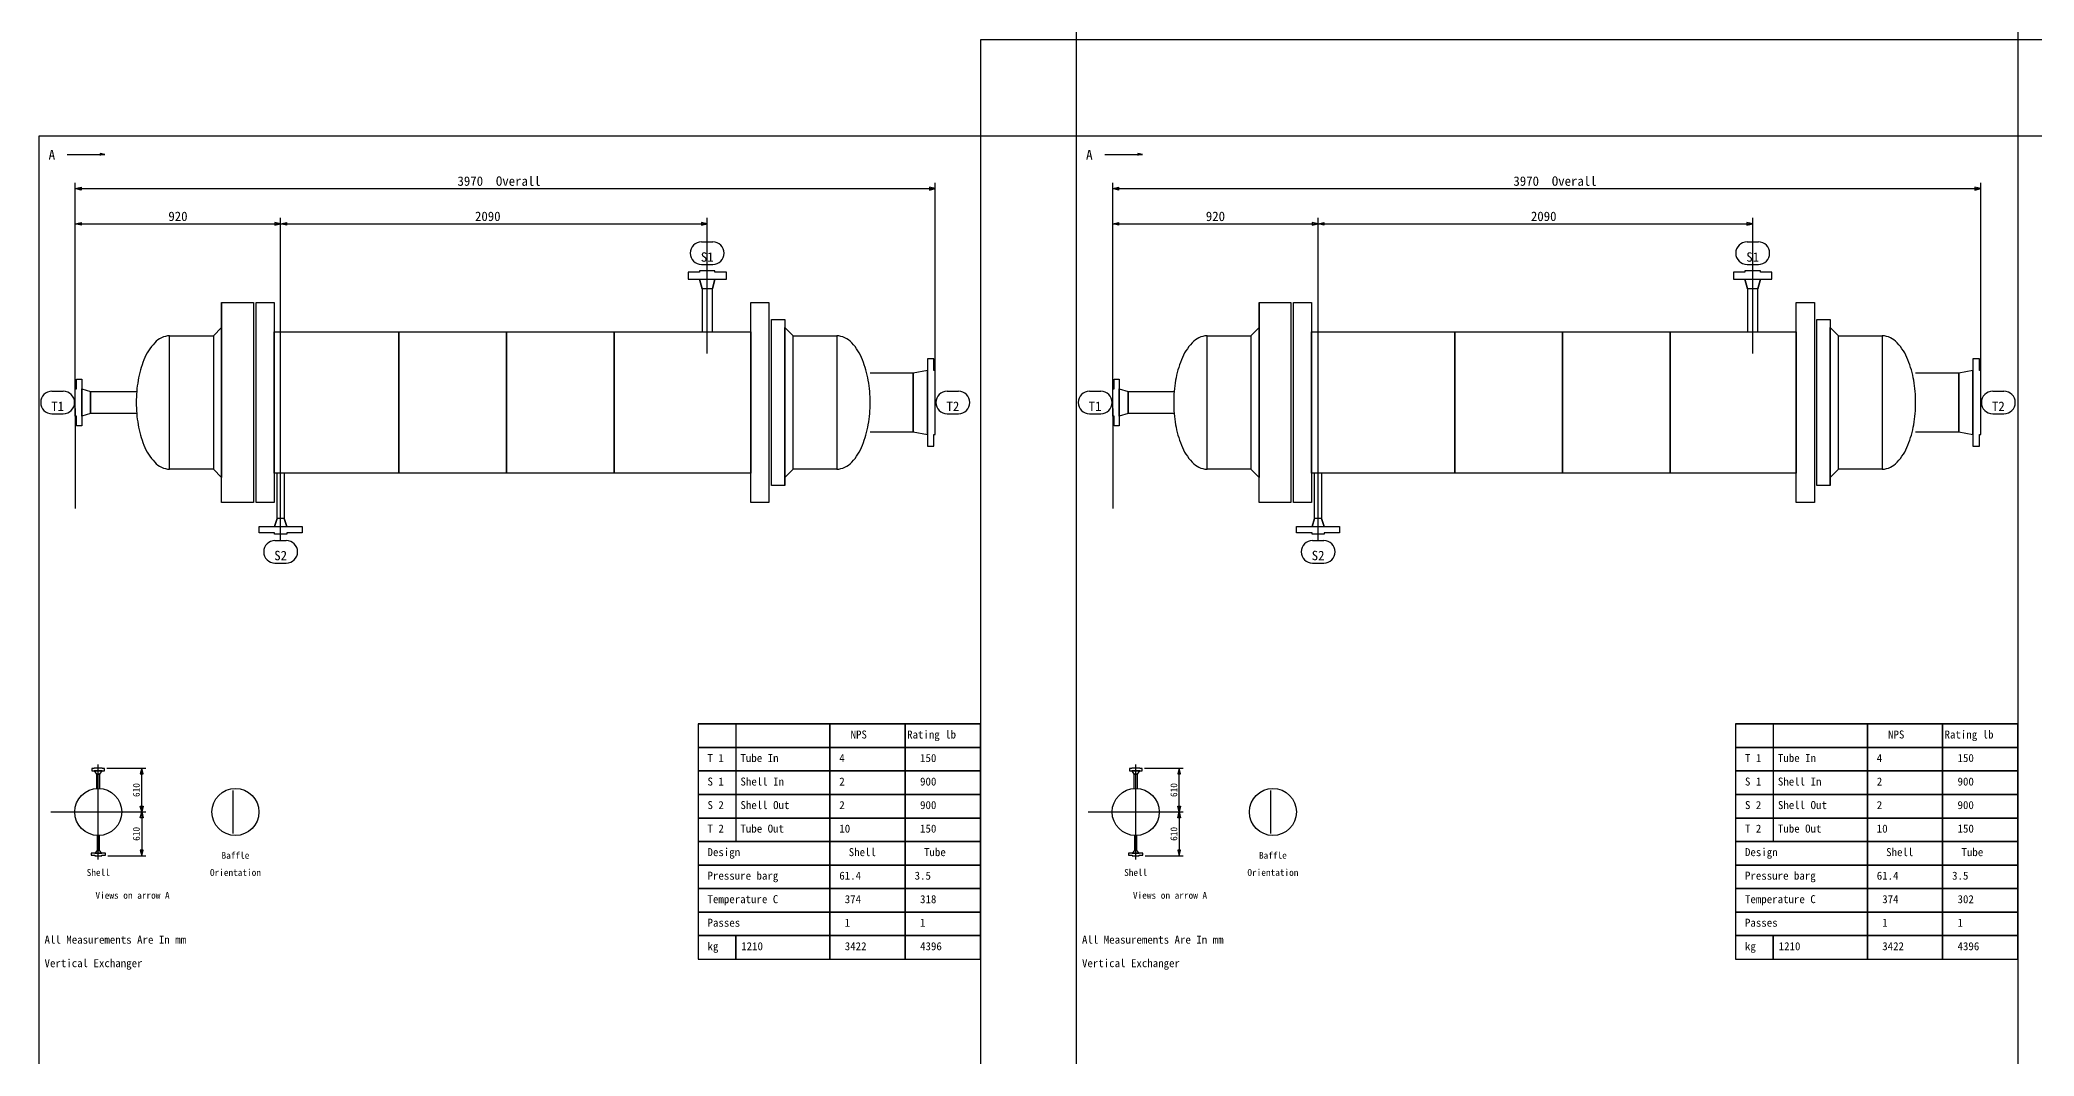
# Model space of a CAD drawing. Header units: millimetres. Extents: x -3006 to 2296, y -71 to 9552.
# Drawn here: x -844 to 1232, y 3192 to 4250 of the extents above; entities that cross this region are included whole.
import ezdxf
from ezdxf.enums import TextEntityAlignment as Align

# ---------------------------------------------------------------- set-up
doc = ezdxf.new("R2010")
doc.units = ezdxf.units.MM
for name, color, linetype in [('1', 7, 'Continuous'), ('11', 7, 'Continuous'), ('12', 7, 'Continuous'), ('2', 7, 'Continuous'), ('7', 7, 'Continuous'), ('8', 7, 'Continuous')]:
    doc.layers.add(name, color=color, linetype=linetype)

msp = doc.modelspace()

# ---------------------------------------------------------------- linework, layer by layer
at = {"color": 1}
for points in [[(135.173, 4150.364), (235.173, 4150.364), (235.173, 4250.364), (135.173, 4250.364)], [(1215.566, 4150.364), (1315.566, 4150.364), (1315.566, 4250.364), (1215.566, 4250.364)]]:
    msp.add_lwpolyline(points, close=True, dxfattribs=at)
at = {"layer": '1'}
for p, q in [((-815.807, 4130.835), (-776.591, 4130.835)), ((264.585, 4130.835), (303.801, 4130.835)), ((-807.52, 3878.688), (-807.52, 4101.514)), ((88.002, 3878.688), (88.002, 4101.514)), ((272.872, 3878.688), (272.872, 4101.514)), ((1176.73, 3878.688), (1176.73, 4101.514)), ((-807.52, 3982.92), (-807.52, 4064.814)), ((-593.669, 3729.326), (-593.669, 4064.814)), ((-149.41, 3923.567), (-149.41, 4064.814)), ((272.872, 3982.92), (272.872, 4064.814)), ((486.723, 3729.326), (486.723, 4064.814)), ((939.318, 3923.567), (939.318, 4064.814)), ((-155.293, 4039.814), (-143.528, 4039.814)), ((933.435, 4039.814), (945.2, 4039.814)), ((-155.293, 4016.285), (-143.528, 4016.285)), ((933.435, 4016.285), (945.2, 4016.285)), ((-831.785, 3884.325), (-820.02, 3884.325)), ((100.502, 3884.325), (112.267, 3884.325)), ((248.608, 3884.325), (260.372, 3884.325)), ((1189.23, 3884.325), (1200.995, 3884.325)), ((-807.52, 3866.433), (-807.52, 3762.2)), ((272.872, 3866.433), (272.872, 3762.2)), ((-831.785, 3860.796), (-820.02, 3860.796)), ((100.502, 3860.796), (112.267, 3860.796)), ((248.608, 3860.796), (260.372, 3860.796)), ((1189.23, 3860.796), (1200.995, 3860.796)), ((-599.551, 3728.836), (-587.787, 3728.836)), ((480.841, 3728.836), (492.605, 3728.836)), ((-599.551, 3705.307), (-587.787, 3705.307)), ((480.841, 3705.307), (492.605, 3705.307)), ((-783.594, 3396.454), (-783.594, 3495.468)), ((-774.563, 3491.613), (-734.087, 3491.613)), ((296.798, 3396.454), (296.798, 3495.468)), ((305.829, 3491.613), (346.305, 3491.613)), ((-833.101, 3445.961), (-734.087, 3445.961)), ((247.291, 3445.961), (346.305, 3445.961)), ((-773.741, 3400.309), (-734.087, 3400.309)), ((306.651, 3400.309), (346.305, 3400.309))]:
    msp.add_line(p, q, dxfattribs=at)
for points in [[(-776.591, 4130.835), (-781.493, 4131.815), (-781.493, 4129.855)], [(303.801, 4130.835), (298.899, 4131.815), (298.899, 4129.855)], [(-807.52, 4095.387), (-801.461, 4096.958), (-801.461, 4093.816), (-807.52, 4095.387), (88.002, 4095.387), (81.943, 4096.958), (81.943, 4093.816), (88.002, 4095.387)], [(272.872, 4095.387), (278.931, 4096.958), (278.931, 4093.816), (272.872, 4095.387), (1176.73, 4095.387), (1170.671, 4096.958), (1170.671, 4093.816), (1176.73, 4095.387)], [(-807.52, 4058.586), (-801.461, 4060.157), (-801.461, 4057.239), (-807.52, 4058.586), (-593.669, 4058.586), (-599.728, 4060.157), (-599.728, 4057.239), (-593.669, 4058.586)], [(-593.669, 4058.586), (-587.61, 4060.157), (-587.61, 4057.239), (-593.669, 4058.586), (-149.41, 4058.586), (-155.469, 4060.157), (-155.469, 4057.239), (-149.41, 4058.586)], [(272.872, 4058.586), (278.931, 4060.157), (278.931, 4057.239), (272.872, 4058.586), (486.723, 4058.586), (480.664, 4060.157), (480.664, 4057.239), (486.723, 4058.586)], [(486.723, 4058.586), (492.782, 4060.157), (492.782, 4057.239), (486.723, 4058.586), (939.318, 4058.586), (933.259, 4060.157), (933.259, 4057.239), (939.318, 4058.586)], [(-738.316, 3445.961), (-739.81, 3451.938), (-736.822, 3451.938), (-738.316, 3445.961), (-738.316, 3491.687), (-739.81, 3485.71), (-736.822, 3485.71), (-738.316, 3491.687)], [(342.076, 3445.961), (340.582, 3451.938), (343.57, 3451.938), (342.076, 3445.961), (342.076, 3491.687), (340.582, 3485.71), (343.57, 3485.71), (342.076, 3491.687)], [(-738.316, 3445.961), (-736.822, 3439.984), (-739.81, 3439.984), (-738.316, 3445.961), (-738.316, 3400.235), (-736.822, 3406.212), (-739.81, 3406.212), (-738.316, 3400.235)], [(342.076, 3445.961), (343.57, 3439.984), (340.582, 3439.984), (342.076, 3445.961), (342.076, 3400.235), (343.57, 3406.212), (340.582, 3406.212), (342.076, 3400.235)]]:
    msp.add_lwpolyline(points, dxfattribs=at)
for centre, start, end in [((-155.293, 4028.05), 90, 270), ((-143.528, 4028.05), 270, 90), ((933.435, 4028.05), 90, 270), ((945.2, 4028.05), 270, 90), ((-831.785, 3872.56), 90, 270), ((-820.02, 3872.56), 270, 90), ((100.502, 3872.56), 90, 270), ((112.267, 3872.56), 270, 90), ((248.608, 3872.56), 90, 270), ((260.372, 3872.56), 270, 90), ((1189.23, 3872.56), 90, 270), ((1200.995, 3872.56), 270, 90), ((-599.551, 3717.071), 90, 270), ((-587.787, 3717.071), 270, 90), ((480.841, 3717.071), 90, 270), ((492.605, 3717.071), 270, 90)]:
    msp.add_arc(centre, 11.765, start, end, dxfattribs=at)
at = {"layer": '11'}
for points in [[(235.173, 5230.757), (1215.566, 5230.757), (1215.566, 4250.364), (235.173, 4250.364), (235.173, 5230.757)], [(-845.219, 4150.364), (135.174, 4150.364), (135.174, 3169.972), (-845.219, 3169.972), (-845.219, 4150.364)], [(235.173, 4150.364), (1215.566, 4150.364), (1215.566, 3169.972), (235.173, 3169.972), (235.173, 4150.364)], [(-158.944, 3537.698), (135.174, 3537.698), (-158.944, 3537.698), (-158.944, 3513.188), (135.174, 3513.188), (-158.944, 3513.188), (-158.944, 3488.678), (135.174, 3488.678), (-158.944, 3488.678), (-158.944, 3464.168), (135.174, 3464.168), (-158.944, 3464.168), (-158.944, 3439.659), (135.174, 3439.659), (-158.944, 3439.659), (-158.944, 3415.149), (135.174, 3415.149), (-158.944, 3415.149), (-158.944, 3390.639), (135.174, 3390.639), (-158.944, 3390.639), (-158.944, 3366.129), (135.174, 3366.129), (-158.944, 3366.129), (-158.944, 3341.619), (135.174, 3341.619), (-158.944, 3341.619), (-158.944, 3317.109), (135.174, 3317.109), (-158.944, 3317.109), (-158.944, 3292.6), (-119.728, 3292.6), (-119.728, 3317.109), (-119.728, 3292.6), (-21.689, 3292.6), (-21.689, 3537.698), (-21.689, 3292.6), (56.742, 3292.6), (56.742, 3537.698), (56.742, 3292.6), (135.174, 3292.6), (135.174, 3537.698), (-119.728, 3537.698), (-119.728, 3415.149)], [(921.448, 3537.698), (1215.566, 3537.698), (921.448, 3537.698), (921.448, 3513.188), (1215.566, 3513.188), (921.448, 3513.188), (921.448, 3488.678), (1215.566, 3488.678), (921.448, 3488.678), (921.448, 3464.168), (1215.566, 3464.168), (921.448, 3464.168), (921.448, 3439.659), (1215.566, 3439.659), (921.448, 3439.659), (921.448, 3415.149), (1215.566, 3415.149), (921.448, 3415.149), (921.448, 3390.639), (1215.566, 3390.639), (921.448, 3390.639), (921.448, 3366.129), (1215.566, 3366.129), (921.448, 3366.129), (921.448, 3341.619), (1215.566, 3341.619), (921.448, 3341.619), (921.448, 3317.109), (1215.566, 3317.109), (921.448, 3317.109), (921.448, 3292.6), (960.664, 3292.6), (960.664, 3317.109), (960.664, 3292.6), (1058.703, 3292.6), (1058.703, 3537.698), (1058.703, 3292.6), (1137.134, 3292.6), (1137.134, 3537.698), (1137.134, 3292.6), (1215.566, 3292.6), (1215.566, 3537.698), (960.664, 3537.698), (960.664, 3415.149)]]:
    msp.add_lwpolyline(points, dxfattribs=at)
at = {"layer": '2'}
for p, q in [((-709.234, 3942.124), (-709.234, 3942.124)), ((-14.548, 3942.124), (-14.548, 3942.124)), ((371.158, 3942.124), (371.158, 3942.124)), ((1074.181, 3942.124), (1074.181, 3942.124)), ((-709.234, 3802.997), (-709.234, 3802.997)), ((-14.548, 3802.997), (-14.548, 3802.997)), ((371.158, 3802.997), (371.158, 3802.997)), ((1074.181, 3802.997), (1074.181, 3802.997)), ((-642.978, 3423.659), (-642.978, 3468.263)), ((437.414, 3423.659), (437.414, 3468.263))]:
    msp.add_line(p, q, dxfattribs=at)
for points in [[(-144.025, 3946.163), (-144.025, 3991.042), (-141.332, 4001.14), (-129.439, 4001.14), (-129.439, 4008.321), (-141.332, 4008.321), (-141.332, 4009.667), (-157.489, 4009.667), (-157.489, 4008.321), (-169.382, 4008.321), (-169.382, 4001.14), (-157.489, 4001.14), (-141.332, 4001.14), (-144.025, 3991.042), (-154.796, 3991.042), (-157.489, 4001.14), (-154.796, 3991.042), (-154.796, 3946.163)], [(944.703, 3946.163), (944.703, 3991.042), (947.396, 4001.14), (959.289, 4001.14), (959.289, 4008.321), (947.396, 4008.321), (947.396, 4009.667), (931.239, 4009.667), (931.239, 4008.321), (919.346, 4008.321), (919.346, 4001.14), (931.239, 4001.14), (947.396, 4001.14), (944.703, 3991.042), (933.932, 3991.042), (931.239, 4001.14), (933.932, 3991.042), (933.932, 3946.163)], [(-663.681, 3942.124), (-655.154, 3950.651), (-655.154, 3976.681), (-621.943, 3976.681), (-621.943, 3768.44), (-655.154, 3768.44), (-655.154, 3976.681), (-655.154, 3794.47), (-663.681, 3802.997)], [(-619.25, 3976.681), (-600.401, 3976.681), (-600.401, 3768.44), (-619.25, 3768.44), (-619.25, 3976.681)], [(-104.082, 3976.681), (-85.233, 3976.681), (-85.233, 3768.44), (-104.082, 3768.44), (-104.082, 3976.681)], [(416.711, 3942.124), (425.238, 3950.651), (425.238, 3976.681), (458.449, 3976.681), (458.449, 3768.44), (425.238, 3768.44), (425.238, 3976.681), (425.238, 3794.47), (416.711, 3802.997)], [(461.142, 3976.681), (479.991, 3976.681), (479.991, 3768.44), (461.142, 3768.44), (461.142, 3976.681)], [(984.646, 3976.681), (1003.495, 3976.681), (1003.495, 3768.44), (984.646, 3768.44), (984.646, 3976.681)], [(-600.401, 3946.163), (-104.082, 3946.163), (-104.082, 3798.958), (-600.401, 3798.958), (-600.401, 3946.163)], [(-60.1, 3802.997), (-68.627, 3794.47), (-68.627, 3785.943), (-82.54, 3785.943), (-82.54, 3959.178), (-68.627, 3959.178), (-68.627, 3785.943), (-68.627, 3950.651), (-60.1, 3942.124)], [(479.991, 3946.163), (984.646, 3946.163), (984.646, 3798.958), (479.991, 3798.958), (479.991, 3946.163)], [(1028.628, 3802.997), (1020.101, 3794.47), (1020.101, 3785.943), (1006.188, 3785.943), (1006.188, 3959.178), (1020.101, 3959.178), (1020.101, 3785.943), (1020.101, 3950.651), (1028.628, 3942.124)], [(-709.234, 3942.124), (-663.681, 3942.124), (-663.681, 3802.997), (-709.234, 3802.997), (-709.234, 3942.124)], [(-60.1, 3942.124), (-14.548, 3942.124), (-14.548, 3802.997), (-60.1, 3802.997), (-60.1, 3942.124)], [(371.158, 3942.124), (416.711, 3942.124), (416.711, 3802.997), (371.158, 3802.997), (371.158, 3942.124)], [(1028.628, 3942.124), (1074.181, 3942.124), (1074.181, 3802.997), (1028.628, 3802.997), (1028.628, 3942.124)], [(20.234, 3842.042), (65.113, 3842.042), (79.924, 3839.35), (79.924, 3827.008), (86.656, 3827.008), (86.656, 3839.35), (88.002, 3839.35), (88.002, 3905.771), (86.656, 3905.771), (86.656, 3918.113), (79.924, 3918.113), (79.924, 3905.771), (79.924, 3839.35), (79.924, 3905.771), (65.113, 3903.078), (65.113, 3842.042), (65.113, 3903.078), (20.234, 3903.078)], [(1108.962, 3842.042), (1153.842, 3842.042), (1168.652, 3839.35), (1168.652, 3827.008), (1175.384, 3827.008), (1175.384, 3839.35), (1176.73, 3839.35), (1176.73, 3905.771), (1175.384, 3905.771), (1175.384, 3918.113), (1168.652, 3918.113), (1168.652, 3905.771), (1168.652, 3839.35), (1168.652, 3905.771), (1153.842, 3903.078), (1153.842, 3842.042), (1153.842, 3903.078), (1108.962, 3903.078)], [(-744.015, 3861.116), (-791.588, 3861.116), (-800.788, 3858.423), (-800.788, 3848.325), (-806.173, 3848.325), (-806.173, 3858.423), (-807.52, 3858.423), (-807.52, 3886.697), (-806.173, 3886.697), (-806.173, 3896.795), (-800.788, 3896.795), (-800.788, 3886.697), (-800.788, 3858.423), (-800.788, 3886.697), (-791.588, 3884.005), (-791.588, 3861.116), (-791.588, 3884.005), (-744.015, 3884.005)], [(336.377, 3861.116), (288.804, 3861.116), (279.604, 3858.423), (279.604, 3848.325), (274.219, 3848.325), (274.219, 3858.423), (272.872, 3858.423), (272.872, 3886.697), (274.219, 3886.697), (274.219, 3896.795), (279.604, 3896.795), (279.604, 3886.697), (279.604, 3858.423), (279.604, 3886.697), (288.804, 3884.005), (288.804, 3861.116), (288.804, 3884.005), (336.377, 3884.005)], [(-590.079, 3798.958), (-590.079, 3751.835), (-587.386, 3743.308), (-571.229, 3743.308), (-571.229, 3736.8), (-587.386, 3736.8), (-587.386, 3735.454), (-599.952, 3735.454), (-599.952, 3736.8), (-616.109, 3736.8), (-616.109, 3743.308), (-599.952, 3743.308), (-587.386, 3743.308), (-590.079, 3751.835), (-597.26, 3751.835), (-599.952, 3743.308), (-597.26, 3751.835), (-597.26, 3798.958)], [(490.313, 3798.958), (490.313, 3751.835), (493.006, 3743.308), (509.163, 3743.308), (509.163, 3736.8), (493.006, 3736.8), (493.006, 3735.454), (480.44, 3735.454), (480.44, 3736.8), (464.283, 3736.8), (464.283, 3743.308), (480.44, 3743.308), (493.006, 3743.308), (490.313, 3751.835), (483.133, 3751.835), (480.44, 3743.308), (483.133, 3751.835), (483.133, 3798.958)], [(-781.801, 3470.468), (-781.801, 3485.411), (-779.41, 3488.699), (-777.019, 3488.699), (-777.019, 3491.09), (-779.41, 3491.09), (-779.41, 3491.687), (-787.778, 3491.687), (-787.778, 3491.09), (-790.169, 3491.09), (-790.169, 3488.699), (-787.778, 3488.699), (-779.41, 3488.699), (-787.778, 3488.699), (-785.387, 3485.411), (-781.801, 3485.411), (-785.387, 3485.411), (-785.387, 3470.468)], [(298.591, 3470.468), (298.591, 3485.411), (300.982, 3488.699), (303.373, 3488.699), (303.373, 3491.09), (300.982, 3491.09), (300.982, 3491.687), (292.614, 3491.687), (292.614, 3491.09), (290.223, 3491.09), (290.223, 3488.699), (292.614, 3488.699), (300.982, 3488.699), (292.614, 3488.699), (295.005, 3485.411), (298.591, 3485.411), (295.005, 3485.411), (295.005, 3470.468)], [(-784.789, 3421.454), (-784.789, 3405.764), (-787.18, 3403.074), (-791.066, 3403.074), (-791.066, 3400.833), (-787.18, 3400.833), (-787.18, 3400.235), (-780.008, 3400.235), (-780.008, 3400.833), (-776.122, 3400.833), (-776.122, 3403.074), (-780.008, 3403.074), (-787.18, 3403.074), (-780.008, 3403.074), (-782.399, 3405.764), (-784.789, 3405.764), (-782.399, 3405.764), (-782.399, 3421.454)], [(295.603, 3421.454), (295.603, 3405.764), (293.212, 3403.074), (289.327, 3403.074), (289.327, 3400.833), (293.212, 3400.833), (293.212, 3400.235), (300.384, 3400.235), (300.384, 3400.833), (304.27, 3400.833), (304.27, 3403.074), (300.384, 3403.074), (293.212, 3403.074), (300.384, 3403.074), (297.994, 3405.764), (295.603, 3405.764), (297.994, 3405.764), (297.994, 3421.454)]]:
    msp.add_lwpolyline(points, dxfattribs=at)
for points in [[(-709.234, 3942.124, 0.1989124), (-724.789, 3934.78, 0.09849141), (-736.018, 3916.938, 0.05459569), (-742.035, 3895.696, 0.04366094), (-744.015, 3872.56, 0.04366094), (-742.035, 3849.425, 0.05459569), (-736.018, 3828.182, 0.09849141), (-724.789, 3810.341, 0.1989124), (-709.234, 3802.997, 0.1989124)], [(-14.548, 3802.997, 0.1989124), (1.007, 3810.341, 0.09849141), (12.237, 3828.182, 0.05459569), (18.254, 3849.425, 0.04366094), (20.234, 3872.56, 0.04366094), (18.254, 3895.696, 0.05459569), (12.237, 3916.938, 0.09849141), (1.007, 3934.78, 0.1989124), (-14.548, 3942.124, 0.1989124)], [(371.158, 3942.124, 0.1989124), (355.603, 3934.78, 0.09849141), (344.374, 3916.938, 0.05459569), (338.357, 3895.696, 0.04366094), (336.377, 3872.56, 0.04366094), (338.357, 3849.425, 0.05459569), (344.374, 3828.182, 0.09849141), (355.603, 3810.341, 0.1989124), (371.158, 3802.997, 0.1989124)], [(1074.181, 3802.997, 0.1989124), (1089.735, 3810.341, 0.09849141), (1100.965, 3828.182, 0.05459569), (1106.982, 3849.425, 0.04366094), (1108.962, 3872.56, 0.04366094), (1106.982, 3895.696, 0.05459569), (1100.965, 3916.938, 0.09849141), (1089.735, 3934.78, 0.1989124), (1074.181, 3942.124, 0.1989124)]]:
    msp.add_lwpolyline(points, format="xyb", dxfattribs=at)
for centre in [(-783.594, 3445.961), (-640.737, 3445.961), (296.798, 3445.961), (439.655, 3445.961)]:
    msp.add_circle(centre, 24.507, dxfattribs=at)
at = {"layer": '7'}
for points in [[(-470.623, 3946.163), (-470.623, 3946.163), (-470.623, 3798.958), (-470.623, 3798.958), (-470.623, 3946.163)], [(-246.226, 3946.163), (-246.226, 3946.163), (-246.226, 3798.958), (-246.226, 3798.958), (-246.226, 3946.163)], [(628.991, 3946.163), (628.991, 3946.163), (628.991, 3798.958), (628.991, 3798.958), (628.991, 3946.163)], [(853.388, 3946.163), (853.388, 3946.163), (853.388, 3798.958), (853.388, 3798.958), (853.388, 3946.163)]]:
    msp.add_lwpolyline(points, dxfattribs=at)
at = {"layer": '8'}
for points in [[(-358.425, 3946.163), (-358.425, 3946.163), (-358.425, 3798.958), (-358.425, 3798.958), (-358.425, 3946.163)], [(741.19, 3946.163), (741.19, 3946.163), (741.19, 3798.958), (741.19, 3798.958), (741.19, 3946.163)]]:
    msp.add_lwpolyline(points, dxfattribs=at)

# ---------------------------------------------------------------- texts
at = {"layer": '1'}
for p in [(-835.415, 4135.737), (244.977, 4135.737)]:
    msp.add_text('A', height=10.294, dxfattribs=at).set_placement(p, align=Align.TOP_LEFT)
for s, height, p in [('3970  Overall', 9.80392, (-366.166, 4095.387)), ('3970  Overall', 9.80392, (733.448, 4095.387)), ('920', 9.8039, (-700.595, 4058.687)), ('2090', 9.8039, (-377.947, 4058.687)), ('920', 9.8039, (379.798, 4058.687)), ('2090', 9.8039, (721.667, 4058.687)), ('S1', 9.8039, (-149.41, 4016.285)), ('S1', 9.8039, (939.318, 4016.285)), ('T1', 9.8039, (-825.902, 3860.796)), ('T2', 9.8039, (106.384, 3860.796)), ('T1', 9.8039, (254.49, 3860.796)), ('T2', 9.8039, (1195.112, 3860.796)), ('S2', 9.8039, (-593.669, 3705.307)), ('S2', 9.8039, (486.723, 3705.307))]:
    msp.add_text(s, height=height, dxfattribs=at).set_placement(p, align=Align.BOTTOM_CENTER)
for p in [(-738.254, 3468.787), (342.138, 3468.787), (-738.254, 3423.135), (342.138, 3423.135)]:
    msp.add_text('610', height=7.098, rotation=90, dxfattribs=at).set_placement(p, align=Align.BOTTOM_CENTER)
for s, height, p in [('Shell', 7.098, (-783.594, 3386.437)), ('Orientation', 7.09803, (-640.737, 3386.437)), ('Baffle', 7.098, (-640.737, 3404.294)), ('Shell', 7.098, (296.798, 3386.437)), ('Orientation', 7.09803, (439.655, 3386.437)), ('Baffle', 7.098, (439.655, 3404.294)), ('Views on arrow A', 7.09803, (-747.88, 3362.628)), ('Views on arrow A', 7.09803, (332.512, 3362.628))]:
    msp.add_text(s, height=height, dxfattribs=at).set_placement(p, align=Align.TOP_CENTER)
at = {"layer": '12'}
for s, height, p in [('NPS', 8.3333, (-0.121, 3530.835)), ('Rating lb', 8.3333, (58.703, 3530.835)), ('NPS', 8.3333, (1080.272, 3530.835)), ('Rating lb', 8.3333, (1139.095, 3530.835)), ('T 1', 8.3333, (-149.14, 3506.325)), ('Tube In', 8.3333, (-114.826, 3506.325)), ('4', 8.333, (-11.885, 3506.325)), (' 150', 8.3333, (66.546, 3506.325)), ('T 1', 8.3333, (931.252, 3506.325)), ('Tube In', 8.3333, (965.566, 3506.325)), ('4', 8.333, (1068.507, 3506.325)), (' 150', 8.3333, (1146.938, 3506.325)), ('S 1', 8.3333, (-149.14, 3481.815)), ('Shell In', 8.3333, (-114.826, 3481.815)), ('2', 8.333, (-11.885, 3481.815)), (' 900', 8.3333, (66.546, 3481.815)), ('S 1', 8.3333, (931.252, 3481.815)), ('Shell In', 8.3333, (965.566, 3481.815)), ('2', 8.333, (1068.507, 3481.815)), (' 900', 8.3333, (1146.938, 3481.815)), ('S 2', 8.3333, (-149.14, 3457.306)), ('Shell Out', 8.3333, (-114.826, 3457.306)), ('2', 8.333, (-11.885, 3457.306)), (' 900', 8.3333, (66.546, 3457.306)), ('S 2', 8.3333, (931.252, 3457.306)), ('Shell Out', 8.3333, (965.566, 3457.306)), ('2', 8.333, (1068.507, 3457.306)), (' 900', 8.3333, (1146.938, 3457.306)), ('T 2', 8.3333, (-149.14, 3432.796)), ('Tube Out', 8.3333, (-114.826, 3432.796)), ('10', 8.3333, (-11.885, 3432.796)), (' 150', 8.3333, (66.546, 3432.796)), ('T 2', 8.3333, (931.252, 3432.796)), ('Tube Out', 8.3333, (965.566, 3432.796)), ('10', 8.3333, (1068.507, 3432.796)), (' 150', 8.3333, (1146.938, 3432.796)), ('Design', 8.3333, (-149.14, 3408.286)), ('Shell', 8.3333, (-2.081, 3408.286)), ('Tube', 8.3333, (76.35, 3408.286)), ('Design', 8.3333, (931.252, 3408.286)), ('Shell', 8.3333, (1078.311, 3408.286)), ('Tube', 8.3333, (1156.742, 3408.286)), ('Pressure barg', 8.33333, (-149.14, 3383.776)), ('61.4', 8.3333, (-11.885, 3383.776)), ('3.5', 8.3333, (66.546, 3383.776)), ('Pressure barg', 8.33333, (931.252, 3383.776)), ('61.4', 8.3333, (1068.507, 3383.776)), ('3.5', 8.3333, (1146.938, 3383.776)), ('Temperature C', 8.33333, (-149.14, 3359.266)), (' 374', 8.3333, (-11.885, 3359.266)), (' 318', 8.3333, (66.546, 3359.266)), ('Temperature C', 8.33333, (931.252, 3359.266)), (' 374', 8.3333, (1068.507, 3359.266)), (' 302', 8.3333, (1146.938, 3359.266)), ('Passes', 8.3333, (-149.14, 3334.757)), (' 1', 8.3333, (-11.885, 3334.757)), (' 1', 8.3333, (66.546, 3334.757)), ('Passes', 8.3333, (931.252, 3334.757)), (' 1', 8.3333, (1068.507, 3334.757)), (' 1', 8.3333, (1146.938, 3334.757)), (' All Measurements Are In mm', 8.33333, (-845.219, 3317.109)), ('kg', 8.3333, (-149.14, 3310.247)), (' 1210', 8.3333, (-119.728, 3310.247)), (' 3422', 8.3333, (-11.885, 3310.247)), (' 4396', 8.3333, (66.546, 3310.247)), (' All Measurements Are In mm', 8.33333, (235.173, 3317.109)), ('kg', 8.3333, (931.252, 3310.247)), (' 1210', 8.3333, (960.664, 3310.247)), (' 3422', 8.3333, (1068.507, 3310.247)), (' 4396', 8.3333, (1146.938, 3310.247)), (' Vertical Exchanger', 8.33333, (-845.219, 3292.6)), (' Vertical Exchanger', 8.33333, (235.173, 3292.6))]:
    msp.add_text(s, height=height, dxfattribs=at).set_placement(p, align=Align.TOP_LEFT)

doc.saveas('drawing.dxf')
